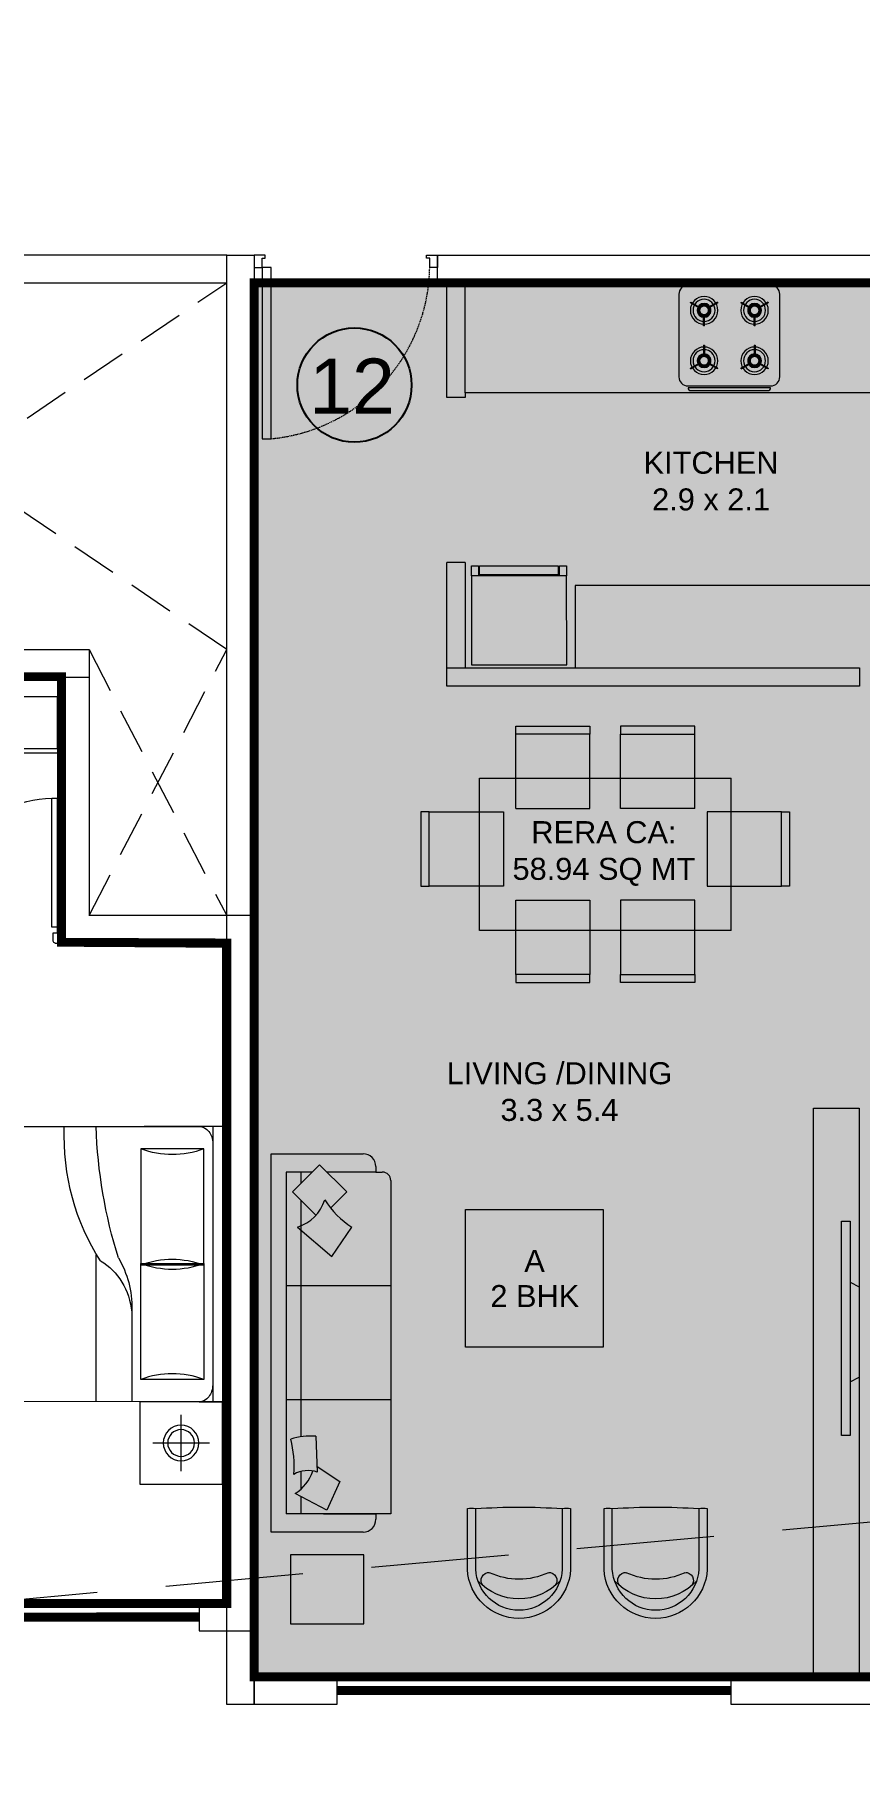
# Model space of a CAD drawing. Header units: inches. Extents: x 27644242 to 29761523, y -859349 to 216979.
# Drawn here: x 29064540 to 29069036, y -722765 to -713340 of the extents above; entities that cross this region are included whole.
import ezdxf

# ---------------------------------------------------------------- set-up
doc = ezdxf.new("R2010")
doc.units = ezdxf.units.IN
doc.header["$MEASUREMENT"] = 0
doc.set_wipeout_variables(frame=1)
for name, pattern in [('01-Xref Col Podium Lvl-1$0$HIDDEN', [0.375, 0.25, -0.125]), ('DASHED', [0.75, 0.5, -0.25]), ('DASHED2', [0.375, 0.25, -0.125]), ('HIDDEN', [0.375, 0.25, -0.125])]:
    doc.linetypes.add(name, pattern=pattern)
doc.layers.get('Defpoints').update_dxf_attribs({"color": 8})
for name, color, linetype, lineweight in [('AHC-A-DUCT', 14, 'HIDDEN', 5), ('DOOR', 4, 'Continuous', 0), ('FURN', 250, 'Continuous', 0), ('RVA Site Boundary', 17, 'Continuous', 15), ('WALL', 7, 'Continuous', 20), ('WINDOW', 162, 'Continuous', 13)]:
    doc.layers.add(name, color=color, linetype=linetype, lineweight=lineweight)
doc.layers.add('BHK HATCH', color=8, linetype='Continuous', lineweight=5, transparency=0.85)
doc.layers.add('KPA Stair Line', color=253, linetype='Continuous')
doc.layers.add('text', color=7, linetype='Continuous')
doc.styles.add('AMITS', font='arial.ttf')

# ---------------------------------------------------------------- blocks, each defined once
blk = doc.blocks.new('A$C3C731254-flat-1')
at = {"layer": 'FURN'}
for p, q in [((-77430.43748000963, -2819.970071324147), (-77430.67847345052, -2801.689654865302)), ((-77430.43748003093, -2801.689654865157), (-77317.8748892299, -2796.971816414385)), ((-77430.43748000963, -2819.970071324147), (-77317.87488921489, -2824.687909652857))]:
    blk.add_line(p, q, dxfattribs=at)
for points in [[(-77233.28092653771, -3060.590108068543), (-77647.68076634045, -3060.590108293196), (-77647.6807665959, -2547.467935639521), (-77233.28092680452, -2547.467935414868)], [(-77262.74279708727, -2843.048399874649), (-77262.74279714511, -2778.289552053029), (-77317.87488925141, -2778.289552060189), (-77317.87488920493, -2843.04839988178)], [(-77274.95999168088, -2830.831205317023), (-77274.95999170274, -2790.506746669416), (-77305.65769463503, -2790.506746663305), (-77305.65769462456, -2830.831205310911)], [(-77287.17718628586, -2818.614010713907), (-77287.17718628311, -2802.723941240285), (-77293.44050005279, -2802.723941243661), (-77293.44050003283, -2818.614010717312)]]:
    blk.add_lwpolyline(points, close=True, dxfattribs=at)
blk.add_lwpolyline([(-77338.50133330109, -2823.82339306979), (-77338.50133318597, -3036.155718951602), (-77623.24637716833, -3036.155719105969), (-77623.24637740865, -2571.902324800263), (-77338.50133343766, -2571.902324645896), (-77338.50133330381, -2797.836333065352)], dxfattribs=at)
blk = doc.blocks.new('A$C700F438C')
at = {"layer": 'FURN', "color": 8, "extrusion": (-6.65398739e-08, 5.27913299e-08, 0.9999999999999966)}
for p, q in [((0.0734448978928413, 1.500018697595919, 3.56294328903e-05), (1.830344896276073, 1.500093958229854, 3.57463328235e-05)), ((1.97999489614267, 1.500100368813264, 3.57562901776e-05), (1.529994896554853, 1.500081092084201, 3.57263482513e-05)), ((1.97999489614267, 1.500100368813264, 3.57562901776e-05), (1.529994896554853, 1.500081092084201, 3.57263482513e-05)), ((1.979988255154239, 1.500090496948359, 3.57562902558e-05), (1.530026043945326, 1.500090964999344, 3.57263498039e-05)), ((1.903794896210456, 1.500097104620408, 3.57512200111e-05), (1.903859151974756, 9.71059967014e-05, 3.58304112815e-05)), ((5.52370602236e-05, 0.0914469115035672, 3.56989099295e-05), (-1.1843185348e-06, 1.408559410292582, 3.56293740573e-05)), ((1.85480011810614, 1.378195005708903, 3.57543952774e-05), (1.512075118414941, 1.378180324337904, 3.57315911756e-05)), ((1.512075118414941, 1.378180324337904, 3.57315911756e-05), (1.512102174376195, 0.7465803249344845, 3.57649359799e-05)), ((1.85483967406617, 0.7465950068410621, 3.5787740913e-05), (1.85480011810614, 1.378195005708903, 3.57543952774e-05)), ((1.267274926716709, 0.7990448372490846, 3.57458755325e-05), (1.267309152548477, 6.98379925552e-05, 3.57880567634e-05)), ((1.512101874515792, 0.7535803248973707, 3.57645664195e-05), (1.854839374205766, 0.7535950068038347, 3.57873713561e-05)), ((1.512128930475228, 0.1219803254939507, 3.57979112238e-05), (1.512101874515792, 0.7535803248973707, 3.57645664195e-05)), ((1.512102174376195, 0.7465803249344845, 3.57649359799e-05), (1.85483967406617, 0.7465950068410621, 3.5787740913e-05)), ((1.854839374205766, 0.7535950068038347, 3.57873713561e-05), (1.854853930166427, 0.1219950068650633, 3.58207153255e-05)), ((1.463150107949331, 0.5030157277345779, 3.5774536812e-05), (1.463171652372693, 7.82281888405e-05, 3.58010889876e-05)), ((1.854853930166427, 0.1219950068650633, 3.58207153255e-05), (1.512128930475228, 0.1219803254939507, 3.57979112238e-05)), ((1.830409152040374, 9.39596061471e-05, 3.5825524094e-05), (0.0735091536553227, 1.86989722124e-05, 3.57086241607e-05)), ((1.903859151974756, 9.71059967014e-05, 3.58304112815e-05), (1.980059151905152, 0.000100370189557, 3.5835481448e-05))]:
    blk.add_line(p, q, dxfattribs=at)
at = {"layer": 'FURN', "linetype": 'Continuous', "lineweight": 0, "extrusion": (-6.65398739e-08, 5.27913299e-08, 0.9999999999999966)}
blk.add_line((1.830411343788, 9.59323838288e-05, 3.58255241331e-05), (1.917418467628522, 9.76868394673e-05, 3.58313134861e-05), dxfattribs=at)
at = {"layer": 'FURN', "color": 8, "extrusion": (6.65398739000137e-08, -5.279133024001068e-08, -0.9999999999999967)}
blk.add_ellipse((0.0734539332624991, 1.40857777869769, 3.56342607795e-05), major_axis=(3.917071146600001e-06, -0.09144091911745802, 4.827548400000001e-09), ratio=0.8032073384844304, start_param=1.570796326798626, end_param=3.141592653595563, dxfattribs=at)
at = {"layer": 'FURN', "color": 8, "extrusion": (6.653987390000091e-08, -5.279132991157698e-08, -0.9999999999999962)}
blk.add_ellipse((1.9588795760028, 1.454399361333457, 3.5757297784e-05), major_axis=(4.614118608890013e-05, -1.077129556435492, 5.686617200000081e-08), ratio=0.8032073384863767, start_param=0.8805869663578222, end_param=1.613255630245892, dxfattribs=at)
at = {"layer": 'FURN', "color": 8, "extrusion": (6.653987389999814e-08, -5.279132986689414e-08, -0.9999999999999967)}
blk.add_ellipse((3.066950111988262, 1.602541370870198, 3.58232080444e-05), major_axis=(9.60825641048e-05, -2.242971343530324, 1.184158334e-07), ratio=0.8032073384830688, start_param=1.197174663451374, end_param=1.525138319639651, dxfattribs=at)
at = {"layer": 'FURN', "color": 8, "extrusion": (6.653987390001414e-08, -5.279133024045852e-08, -0.9999999999999966)}
blk.add_ellipse((1.830351004307885, 1.408673395888399, 3.57511594409e-05), major_axis=(3.917070531000001e-06, -0.0914409191174582, 4.8275484e-09), ratio=0.8032073384844299, start_param=3.141592653587181, end_param=4.712388980382991, dxfattribs=at)
at = {"layer": 'FURN', "color": 8, "extrusion": (6.65398738999977e-08, -5.279132984662301e-08, -0.9999999999999961)}
blk.add_ellipse((1.683422688125574, 2.109731956150653, 3.57043730368e-05), major_axis=(3.26422560197e-05, -0.7620076593121435, 4.022956970000001e-08), ratio=0.803207338485015, start_param=-0.2837941239958099, end_param=0.2837941239958015, dxfattribs=at)
at = {"layer": 'FURN', "color": 8, "extrusion": (6.653987395153829e-08, -5.279132985506829e-08, -0.9999999999999966)}
blk.add_ellipse((0.6693184917839972, 0.0845358356673387, 3.57438074694e-05), major_axis=(-0.7051042924152645, -0.6147182222742352, -1.44657583e-08), ratio=0.6046171697044727, start_param=2.952061422325571, end_param=3.536755933202645, dxfattribs=at)
at = {"layer": 'FURN', "color": 8, "extrusion": (6.653987392887314e-08, -5.279132989028567e-08, -0.9999999999999969)}
blk.add_ellipse((-0.0315052721907705, 0.1902796698749398, 3.56915923838e-05), major_axis=(-1.466956369304711, -0.4935622255935573, -7.155528560000007e-08), ratio=0.5810071678568102, start_param=3.019706066902618, end_param=3.343380915826029, dxfattribs=at)
at = {"layer": 'FURN', "color": 8, "extrusion": (6.653987389999818e-08, -5.27913298467047e-08, -0.9999999999999962)}
blk.add_ellipse((1.683518668307442, 0.0150517847331457, 3.5814960377e-05), major_axis=(3.264225508040042e-05, -0.7620076593121599, 4.022956970000062e-08), ratio=0.8032073384865159, start_param=2.857798529592992, end_param=3.425386777583513, dxfattribs=at)
at = {"layer": 'FURN', "color": 8, "extrusion": (-6.65398738999986e-08, 5.279132984662252e-08, 0.9999999999999961)}
blk.add_ellipse((1.683455694585063, 1.485123548410683, 3.57373491404e-05), major_axis=(3.26422560253e-05, -0.7620076593121435, 4.022956970000001e-08), ratio=0.8032073384850026, start_param=-0.2837941239958166, end_param=0.2837941239958039, dxfattribs=at)
at = {"layer": 'FURN', "color": 8, "extrusion": (-6.653987390000046e-08, 5.279132984662319e-08, 0.9999999999999963)}
blk.add_ellipse((1.683539174768156, -0.6095566235422895, 3.58479356493e-05), major_axis=(3.26422560175e-05, -0.7620076593121435, 4.02295697e-08), ratio=0.8032073384850155, start_param=2.857798529593992, end_param=3.425386777585604, dxfattribs=at)
at = {"layer": 'FURN', "color": 8, "extrusion": (6.653987390001373e-08, -5.279133024062744e-08, -0.9999999999999969)}
blk.add_ellipse((0.0735103556726244, 0.0914412343101958, 3.57037979235e-05), major_axis=(3.917070298899999e-06, -0.09144091911745819, 4.827548399999999e-09), ratio=0.8032073384844313, start_param=-5.7712e-12, end_param=1.57079632679118, dxfattribs=at)
at = {"layer": 'FURN', "color": 8, "extrusion": (6.65398739000147e-08, -5.279133024001162e-08, -0.9999999999999967)}
blk.add_ellipse((1.830407426718011, 0.091536851501246, 3.58206965849e-05), major_axis=(3.917071145300001e-06, -0.09144091911745802, 4.827548400000001e-09), ratio=0.803207338484428, start_param=-1.570796326791178, end_param=5.7536e-12, dxfattribs=at)
blk = doc.blocks.new('BEDROOM')
at = {"layer": 'FURN', "linetype": 'Continuous', "extrusion": (-5.003048166632985e-08, -8.665531942546749e-08, 0.999999999999995)}
for p, q in [((1066.070232762847, 501.3380505466466, -0.000171289452720232), (1066.070206909333, 192.6055803620838, -0.0001980427648345707)), ((911.7039847438076, 346.9718283813472, -0.0001923891247518951), (1220.436454928372, 346.9718025273832, -0.0001769430928029077))]:
    blk.add_line(p, q, dxfattribs=at)
at = {"layer": 'FURN', "ltscale": 500}
blk.add_line((1314.578011713922, 122.087698510134, -9.216121090080294e-05), (1315.198130793869, -1377.902299990721, 2.48985650263001e-05), dxfattribs=at)
at = {"layer": 'FURN', "ltscale": 0.05, "extrusion": (-5.003048166632985e-08, -8.665531942546749e-08, 0.999999999999995), "elevation": -0.0002680690688657816}
blk.add_lwpolyline([(1291.070200993554, 121.9717966123281), (841.0702009935537, 121.9718342963589), (841.0702386748651, 571.971834296358), (1291.070238674865, 571.9717966123263)], close=True, dxfattribs=at)
at = {"layer": 'FURN', "linetype": 'Continuous', "extrusion": (-5.003048166632985e-08, -8.665531942546749e-08, 0.999999999999995)}
for radius in [96.95097812864591, 72.76423796726482]:
    blk.add_circle((1066.070219836068, 346.9718154543436, -0.0002680690688657944), radius, dxfattribs=at)
at = {"layer": 'FURN', "extrusion": (-3.01071703099981e-07, 1.307071692000439e-07, 0.9999999999999463), "xscale": -1000.000000000015, "yscale": 1000.000000000015, "zscale": 1000.000000000007, "rotation": 180.0236273616612}
blk.add_blockref('A$C700F438C', (-665.4810132270508, 121.3715413175769, -0.03630746716227812), dxfattribs=at)
blk = doc.blocks.new('A$C65A37FE3-flat-1-flatten-1')
at = {"layer": 'DOOR', "color": 252, "true_color": 0x939598}
for p, q in [((33.76019572466612, -1.72841246239841e-05), (6.769970059394836e-05, -1.730886287987232e-05)), ((6.769970059394836e-05, -1.730886287987232e-05), (6.776303052902222e-05, -86.2759000666847)), ((22.50681976601481, -86.27590005021193), (6.776303052902222e-05, -86.2759000666847)), ((45.01357179135084, -56.2668973049731), (22.50681974366307, -56.26689732144587)), ((22.50681974366307, -56.26689732144587), (22.50681976601481, -86.27590005021193)), ((22.50681976601481, -86.27590005021193), (52.51582249626517, -86.27590002820943)), ((22.50681976601481, -86.27590005021193), (22.50682028383017, -790.9977884148248)), ((45.01357175782323, -11.2533932554943), (45.01357179135084, -56.2668973049731)), ((52.51582249626517, -86.27590002820943), (52.51582301035523, -790.9977883928514)), ((705.2116311788559, -11.25339277167222), (705.2116312123835, -56.26689682112192)), ((705.2116312123835, -56.26689682112192), (727.7183832153678, -56.26689680464915)), ((716.4650071933866, -1.678380067460239e-05), (750.2251352183521, -1.675906241871417e-05)), ((727.7183832153678, -56.26689680464915), (727.7183832377195, -86.27589953341521)), ((727.7183832377195, -86.27589953341521), (750.225135281682, -86.27589951691334)), ((750.2251352183521, -1.675906241871417e-05), (750.225135281682, -86.27589951691334)), ((52.51582301035523, -790.9977883928514), (22.50682028383017, -790.9977884148248))]:
    blk.add_line(p, q, dxfattribs=at)
at = {"layer": 'DOOR', "color": 252, "extrusion": (0, 0, -1)}
for centre, major_axis, ratio, start_param, end_param in [((33.76019573584199, -11.25339326375979), (-9.714987127040253, -5.679568364481153), 0.9999999999999948, 2.099829668533338, 3.670625995232548), ((22.50681976601481, -86.27590005021193), (-610.7311296354089, -352.6057806436443), 0.999999999999995, 3.665191426675138, 5.193421709123065), ((716.4650072008371, -11.25339276343584), (-9.714987127040253, -5.679568364481153), 0.9999999999999948, 0.5290333416737905, 2.099829668533338)]:
    blk.add_ellipse(centre, major_axis=major_axis, ratio=ratio, start_param=start_param, end_param=end_param, dxfattribs=at)
blk = doc.blocks.new('ddd')
at = {"layer": 'Defpoints', "ltscale": 500, "elevation": 0.0006991566630793408}
blk.add_lwpolyline([(1119.906525909901, 6399.618067379168, 50, 50, 0), (1119.901143562049, 4149.618394993071, 50, 50, 0), (969.8975387252867, 4149.618394993071, 50, 50, 0), (969.8977612629533, 4249.618070597993, 50, 50, 0), (-678.5615721568465, 4249.619530847645, 50, 50, 0), (-678.5671979337931, 2799.609406966541, 50, 50, 0), (-2578.389293298125, 2799.63791013282, 50, 50, 0), (-2578.395494032651, 4249.641108135169, 50, 50, 0), (-4978.763604305685, 4249.619265362388, 50, 50, 0), (-4978.365493584424, -800.2486649193452, 50, 50, 0), (-1578.564427301288, -800.2486964395503, 50, 50, 0), (-1578.564427938312, -1500.539022969955, 50, 50, 0), (1070.118872765452, -1500.224830258405, 50, 50, 0), (1070.11887344718, -1500.297566715279, 50, 50, 0), (5120.260615892708, -1500.466286069015, 50, 50, 0), (5120.260615892708, -800.3027885715128, 50, 50, 0), (8220.348235726357, -800.4141370768775, 50, 50, 0), (8220.30814594403, 2799.452142601658, 50, 50, 0), (7319.787219516933, 2799.617587444431, 50, 50, 0), (7319.787218764424, 4249.618154914875, 50, 50, 0), (5120.118870176375, 4249.617587041692, 50, 50, 0), (5120.118870176375, 6399.618067379284, 50, 50, 0), (1119.906525909901, 6399.618067379168, 50, 50, 0)], format="xyseb", dxfattribs=at)
at = {"layer": 'WALL', "ltscale": 500}
for p, q in [((6779.670224443078, 4399.617587041692, 0.0006991566630793408), (7469.787218607962, 4399.617587041692, 0.0006991566630793408)), ((7469.787218607962, 4399.617587041692, 0.0006991566630793408), (7469.787218607962, 2949.369446396537, 0.0006991566630793408)), ((6779.670224443078, 4249.617587041692, 0.0006991566630793408), (7469.787218607962, 4249.617587041692, 0.0006991566630793408)), ((7319.787218645215, 4249.617586885986, 0.0006991566630793408), (7319.787219706923, 2799.617586885986, 0.0006991566630793408)), ((8370.118870414793, 2949.369446552242, 0.0006991566630793408), (7469.787218607962, 2949.369446552242, 0.0006991566630793408)), ((8370.118654500693, -950.3633178477176, 0.0006991566630793408), (8370.118870414793, 2949.369446552242, 0.0006991566630793408)), ((8220.118870414793, 2799.617587041692, 0.0006991566630793408), (7319.789776593447, 2799.617587041692, 0.0006991566630793408)), ((8220.354785632342, -800.3633178477176, 0.0006987708910629142), (8220.118870414793, 2799.617587041692, 0.0006991566630793408)), ((8370.118870414793, 2799.617587041692, 0.0006991566630793408), (8370.118862122297, 2799.617587041692, 0.0006991566630793408)), ((8370.118668340147, -700.3633178477176, 0.0006987655330898219), (8370.15896019712, -700.3633178477176, 0.0006987655330898219)), ((8070.139131337404, -800.3633178477176, 0.0006987655330898219), (8220.358062248677, -800.3633178477176, 0.0006987655330898219)), ((8070.139131337404, -800.3633178477176, 0.0006987655330898219), (8070.179221216589, -950.3633178477176, 0.0006987655330898219)), ((8070.179221216589, -950.3633178477176, 0.0006987655330898219), (8370.118660036474, -950.3633178477176, 0.0006987655330898219))]:
    blk.add_line(p, q, dxfattribs=at)
at = {"layer": 'WINDOW', "ltscale": 500, "const_width": 50, "elevation": 0.0006987655330898219}
blk.add_lwpolyline([(5870.158895149827, -875.1199171327753), (8070.158954076469, -874.5319322223077)], dxfattribs=at)
at = {"rotation": 89.99999999999125}
blk.add_blockref('A$C3C731254-flat-1', (4259.197110664099, 81482.899080901, 0.0006991566630793408), dxfattribs=at)
at = {"layer": 'FURN', "ltscale": 500, "xscale": -1, "rotation": 180}
blk.add_blockref('BEDROOM', (6905.42968679592, 421.3761016921489, 0.0007703319716497988), dxfattribs=at)
at = {"layer": 'WALL', "ltscale": 500, "rotation": 180}
blk.add_blockref('A$C65A37FE3-flat-1-flatten-1', (7319.787286307663, 2799.617569577124, 0.0006991566630793408), dxfattribs=at)
blk = doc.blocks.new('TVVVV')
at = {"layer": 'FURN', "ltscale": 1000, "elevation": 0.004495833405538135}
blk.add_lwpolyline([(-129.8804096404929, 740.2733779274859), (-81.95994109939784, 740.2733779274859), (-81.95994109939784, -428.552651045844), (-129.8804096404929, -428.552651045844)], close=True, dxfattribs=at)
for points in [[(-129.8804096404929, 446.7448370812926), (-178.6603210289031, 421.9872146998532)], [(-129.8804096404929, -95.73732633609325), (-178.6603210289031, -70.97970395465381)]]:
    blk.add_lwpolyline(points, dxfattribs=at)
blk = doc.blocks.new('DOOR_750')
at = {"layer": 'DOOR'}
for points in [[(-70, 50), (-32.5, 50), (-32.5, 750), (-70, 750)], [(-750, 50), (-717.5, 50), (-717.5, 12.5), (-705, 12.5), (-705, 0), (-750, 0)], [(0, 50), (-32.5, 50), (-32.5, 12.5), (-45, 12.5), (-45, 0), (0, 0)]]:
    blk.add_lwpolyline(points, close=True, dxfattribs=at)
at = {"layer": 'DOOR', "linetype": 'DASHED', "ltscale": 10}
blk.add_arc((-2.421077079540668, 38.02074629857511), 715.1792562178572, 95.42209849767376, 179.0402507183887, dxfattribs=at)
blk = doc.blocks.new('FRDG')
at = {"layer": 'FURN', "color": 8, "lineweight": 0, "extrusion": (3.34319914e-08, -6.874311e-09, 0.9999999999999996), "elevation": 0.0002050832648149}
for points in [[(9345.997612685185, -728.4923106440953), (9346.508078055589, -728.4923104646708), (9346.508077863564, -727.9459958256563), (9345.997612493158, -727.9459960050802)], [(9346.508077863564, -727.9459958256563), (9346.565883324702, -727.9459958053379), (9346.565883338772, -727.9860241683583), (9346.508077877632, -727.9860241886763)], [(9346.513872441215, -727.9916598882814), (9346.565883340749, -727.9916598700003), (9346.565883499825, -728.4442234720767), (9346.513872600286, -728.444223490358)], [(9346.50807804152, -728.4522821016507), (9346.565883502657, -728.4522820813326), (9346.565883516723, -728.4923104443528), (9346.508078055589, -728.4923104646708)]]:
    blk.add_lwpolyline(points, close=True, dxfattribs=at)
blk = doc.blocks.new('hob')
at = {"layer": 'FURN', "extrusion": (2e-16, 7.342489320000001e-08, 0.9999999999999974)}
for p, q in [((-747640.0917034821, 890446.8354195151), (-747612.5579157397, 890399.1455002223)), ((-747635.7615764627, 890449.3354195151), (-747608.2277887221, 890401.6455002222)), ((-747280.1291814615, 890449.3354195151), (-747307.6629692019, 890401.6455002222)), ((-747275.799054442, 890446.8354195151), (-747303.3328421824, 890399.1455002223)), ((-747640.0917034821, 890302.1747929864), (-747612.5579157397, 890349.8647122794)), ((-747635.7615764627, 890299.6747929862), (-747608.2277887221, 890347.3647122792)), ((-747510.4817989618, 890377.0051062517), (-747565.5493744445, 890377.0051062517)), ((-747510.4817989618, 890372.0051062517), (-747565.5493744445, 890372.0051062517)), ((-747405.4089589603, 890377.0051062517), (-747350.3413834795, 890377.0051062517)), ((-747405.4089589603, 890372.0051062517), (-747350.3413834795, 890372.0051062517)), ((-747280.1291814615, 890299.6747929862), (-747307.6629692019, 890347.3647122792)), ((-747275.799054442, 890302.1747929864), (-747303.3328421824, 890349.8647122794)), ((-747640.0917034821, 890171.8354195151), (-747612.5579157397, 890124.1455002223)), ((-747635.7615764627, 890174.3354195151), (-747608.2277887221, 890126.6455002222)), ((-747280.1291814615, 890174.3354195151), (-747307.6629692019, 890126.6455002222)), ((-747275.799054442, 890171.8354195151), (-747303.3328421824, 890124.1455002223)), ((-747640.0917034821, 890027.1747929862), (-747612.5579157397, 890074.8647122794)), ((-747635.7615764627, 890024.6747929864), (-747608.2277887221, 890072.3647122794)), ((-747510.4817989618, 890102.0051062516), (-747565.5493744445, 890102.0051062516)), ((-747510.4817989618, 890097.0051062519), (-747565.5493744445, 890097.0051062519)), ((-747405.4089589603, 890102.0051062498), (-747350.3413834795, 890102.0051062498)), ((-747405.4089589603, 890097.0051062498), (-747350.3413834795, 890097.0051062498)), ((-747280.1291814615, 890024.6747929864), (-747307.6629692019, 890072.3647122794)), ((-747275.799054442, 890027.1747929862), (-747303.3328421824, 890074.8647122794))]:
    blk.add_line(p, q, dxfattribs=at)
at = {"layer": 'FURN', "extrusion": (2e-16, 7.342489320000001e-08, 0.9999999999999974), "elevation": 0.06695608915302599}
for points in [[(-747232.9450263028, 889962.0050052701), (-747682.9450263027, 889962.0050052701, -0.4142135623730929), (-747732.9450263027, 890012.0050052705), (-747732.9450263027, 890462.0050052705, -0.4142135623730951), (-747682.9450263007, 890512.0050052704), (-747232.9450263007, 890512.0050052704, -0.4142135623730971), (-747182.9450263027, 890462.0050052705), (-747182.9450263027, 890012.0050052705, -0.4142135623730951)], [(-747172.9450263007, 890462.0050052705, -0.4142135623730951), (-747157.945026301, 890447.0050052704), (-747157.9450263027, 890027.0050052701, -0.4142135623730951), (-747172.9450263028, 890012.0050052705), (-747172.9450263028, 890027.0050052701)]]:
    blk.add_lwpolyline(points, format="xyb", close=True, dxfattribs=at)
at = {"layer": 'FURN', "extrusion": (2e-16, 7.342489320000001e-08, 0.9999999999999974), "const_width": 20, "elevation": 0.06695608915302599}
for points in [[(-747625.4450263027, 890374.5050052705, 1), (-747565.445026301, 890374.5050052705, 1)], [(-747290.4457316212, 890374.5050052705, 1), (-747350.4457316212, 890374.505005272, 1)], [(-747625.4450263027, 890099.5050052704, -1), (-747565.4450263028, 890099.5050052704, -1)], [(-747290.4457316212, 890099.5050052704, 1), (-747350.4457316212, 890099.5050052704, 1)]]:
    blk.add_lwpolyline(points, format="xyb", close=True, dxfattribs=at)
at = {"layer": 'FURN', "extrusion": (2e-16, 7.342489320000001e-08, 0.9999999999999974)}
for centre, radius in [((-747595.445026301, 890374.5051062476, 0.0653756527670075), 75), ((-747595.445026301, 890374.5051062476, 0.0653756527670075), 60.00000000000001), ((-747595.445026301, 890374.5051062476, 0.0653756527670075), 37.50000000000001), ((-747320.4457316212, 890374.5051062497, 0.06537565276706463), 75), ((-747320.4457316212, 890374.5051062497, 0.06537565276706463), 60.00000000000001), ((-747320.4457316212, 890374.5051062497, 0.06537565276706463), 37.50000000000001), ((-747595.4450263028, 890099.5051062478, 0.0653554609213856), 75), ((-747595.4450263028, 890099.5051062478, 0.0653554609213856), 60.00000000000001), ((-747595.4450263028, 890099.5051062478, 0.0653554609213856), 37.50000000000001), ((-747320.4457316212, 890099.5051062478, 0.0653554609214416), 75), ((-747320.4457316212, 890099.5051062478, 0.0653554609214416), 60.00000000000001), ((-747320.4457316212, 890099.5051062478, 0.0653554609214416), 37.50000000000001)]:
    blk.add_circle(centre, radius, dxfattribs=at)
for centre, start, end in [((-747595.445026301, 890374.5051062476, 0.0653756527670075), 118.3145869005222, 121.6854130804511), ((-747320.4457316212, 890374.5051062497, 0.06537565276706463), 58.3145869195489, 61.68541298337863), ((-747320.445026301, 890374.5051062476, 0.0653756527670636), 58.3145869195489, 61.68541298337863), ((-747595.445026301, 890374.5051062476, 0.0653756527670075), 358.3145869530076, 1.685412940316937), ((-747320.4457316212, 890374.5051062497, 0.06537565276706463), 178.3145869530075, 181.6854129403169), ((-747595.445026301, 890374.5051062476, 0.0653756527670075), 238.3145869195489, 241.6854129833786), ((-747320.4457316212, 890374.5051062497, 0.06537565276706463), 298.3145869005222, 301.6854130804511), ((-747595.4450263028, 890099.5051062478, 0.0653554609213856), 118.3145869005222, 121.6854130804511), ((-747320.4457316212, 890099.5051062478, 0.0653554609214416), 58.3145869195489, 61.68541298337863), ((-747320.445026301, 890099.5051062478, 0.0653554609214416), 58.3145869195489, 61.68541298337863), ((-747595.4450263028, 890099.5051062478, 0.0653554609213856), 358.3145869530076, 1.685412940316937), ((-747320.4457316212, 890099.5051062478, 0.0653554609214416), 178.3145869530075, 181.6854129403169), ((-747595.4450263028, 890099.5051062478, 0.0653554609213856), 238.3145869195489, 241.6854129833786), ((-747320.4457316212, 890099.5051062478, 0.0653554609214416), 298.3145869005222, 301.6854130804511)]:
    blk.add_arc(centre, 85, start, end, dxfattribs=at)
blk = doc.blocks.new('DINING TBALE')
at = {"layer": 'FURN'}
for p, q in [((551.6394374225056, 1664.61049376172, 0.3026115498129918), (551.6394411908695, 1709.61049376172, 0.3026115498129918)), ((551.6394411908695, 1709.61049376172, 0.3026115498129918), (956.6394411908695, 1709.610459846212, 0.3026115498129918)), ((551.6394374225056, 1664.61049376172, 0.3026115498129918), (551.6394411908695, 1709.61049376172, 0.3026115498129918)), ((956.6394411908695, 1709.610459846212, 0.3026115498129918), (956.6394374225056, 1664.610459846212, 0.3026115498129918)), ((1528.277242697193, 1709.61049376172, 0.3026115498129918), (1123.277242697193, 1709.610459846212, 0.3026115498129918)), ((1123.277242697193, 1709.610459846212, 0.3026115498129918), (1123.277246465557, 1664.610459846212, 0.3026115498129918)), ((1528.277246465557, 1664.61049376172, 0.3026115498129918), (1528.277242697193, 1709.61049376172, 0.3026115498129918)), ((1528.277246465557, 1664.61049376172, 0.3026115498129918), (1528.277242697193, 1709.61049376172, 0.3026115498129918)), ((551.6394374225056, 1664.61049376172, 0.3026115498129918), (551.639403506997, 1259.61049376172, 0.3026115498129918)), ((956.6394374225056, 1664.610459846212, 0.3026115498129918), (551.6394374225056, 1664.61049376172, 0.3026115498129918)), ((956.6394374225056, 1664.610459846212, 0.3026115498129918), (551.6394374225056, 1664.61049376172, 0.3026115498129918)), ((956.639403506997, 1259.610459846212, 0.3026115498129918), (956.6394374225056, 1664.610459846212, 0.3026115498129918)), ((1123.277246465557, 1664.610459846212, 0.3026115498129918), (1528.277246465557, 1664.61049376172, 0.3026115498129918)), ((1123.277246465557, 1664.610459846212, 0.3026115498129918), (1528.277246465557, 1664.61049376172, 0.3026115498129918)), ((1123.277280381299, 1259.610459846212, 0.3026115498129918), (1123.277246465557, 1664.610459846212, 0.3026115498129918)), ((1528.277246465557, 1664.61049376172, 0.3026115498129918), (1528.277280381299, 1259.61049376172, 0.3026115498129918)), ((1726.246325909975, 1426.237583625829, 0.3026115498129918), (353.6703579780878, 1426.237698568497, 0.3026115498129918)), ((353.6703579783207, 1426.237583625829, 0.3026115498129918), (353.6704276530072, 594.220360763371, 0.3026115498129918)), ((1726.246325909975, 1426.237583625829, 0.3026115498129918), (1726.246256234939, 594.220245820703, 0.3026115498129918)), ((551.639403506997, 1259.61049376172, 0.3026115498129918), (956.639403506997, 1259.610459846212, 0.3026115498129918)), ((1528.277280381299, 1259.61049376172, 0.3026115498129918), (1123.277280381299, 1259.610459846212, 0.3026115498129918)), ((35.04572732385714, 779.3267953547183, 0.3026115498129918), (35.04576123959851, 1184.326795354718, 0.3026115498129918)), ((35.04576123959851, 1184.326795354718, 0.3026115498129918), (80.0457612395985, 1184.326791586354, 0.3026115498129918)), ((80.0457612395985, 1184.326791586354, 0.3026115498129918), (80.04572732385714, 779.3267915863544, 0.3026115498129918)), ((80.0457612395985, 1184.326791586354, 0.3026115498129918), (80.04572732385714, 779.3267915863544, 0.3026115498129918)), ((485.0457612395985, 1184.326757670846, 0.3026115498129918), (80.0457612395985, 1184.326791586354, 0.3026115498129918)), ((485.0457273238571, 779.3267576708458, 0.3026115498129918), (485.0457612395985, 1184.326757670846, 0.3026115498129918)), ((1594.870922648231, 1184.326757670846, 0.3026115498129918), (1999.870922648231, 1184.326791586354, 0.3026115498129918)), ((1594.870956563973, 779.3267576708458, 0.3026115498129918), (1594.870922648231, 1184.326757670846, 0.3026115498129918)), ((2044.870922648231, 1184.326795354718, 0.3026115498129918), (1999.870922648231, 1184.326791586354, 0.3026115498129918)), ((1999.870922648231, 1184.326791586354, 0.3026115498129918), (1999.870956563973, 779.3267915863544, 0.3026115498129918)), ((1999.870922648231, 1184.326791586354, 0.3026115498129918), (1999.870956563973, 779.3267915863544, 0.3026115498129918)), ((2044.870956563973, 779.3267953547183, 0.3026115498129918), (2044.870922648231, 1184.326795354718, 0.3026115498129918)), ((80.04572732385714, 779.3267915863544, 0.3026115498129918), (35.04572732385714, 779.3267953547183, 0.3026115498129918)), ((80.04572732385714, 779.3267915863544, 0.3026115498129918), (35.04572732385714, 779.3267953547183, 0.3026115498129918)), ((80.04572732385714, 779.3267915863544, 0.3026115498129918), (485.0457273238571, 779.3267576708458, 0.3026115498129918)), ((551.639403506997, 760.8472781460732, 0.3026115498129918), (551.6393695912557, 355.8472781460732, 0.3026115498129918)), ((551.639403506997, 760.8472442303319, 0.3026115498129918), (956.639403506997, 760.8472781460732, 0.3026115498129918)), ((956.639403506997, 760.8472781460732, 0.3026115498129918), (956.6394374225056, 355.8472781460732, 0.3026115498129918)), ((1123.277280381299, 760.8472781460732, 0.3026115498129918), (1123.277246465557, 355.8472781460732, 0.3026115498129918)), ((1528.277280381299, 760.8472442303319, 0.3026115498129918), (1123.277280381299, 760.8472781460732, 0.3026115498129918)), ((1528.277280381299, 760.8472781460732, 0.3026115498129918), (1528.277314296807, 355.8472781460732, 0.3026115498129918)), ((1999.870956563973, 779.3267915863544, 0.3026115498129918), (1594.870956563973, 779.3267576708458, 0.3026115498129918)), ((1999.870956563973, 779.3267915863544, 0.3026115498129918), (2044.870956563973, 779.3267953547183, 0.3026115498129918)), ((1999.870956563973, 779.3267915863544, 0.3026115498129918), (2044.870956563973, 779.3267953547183, 0.3026115498129918)), ((353.6704276530072, 594.220360763371, 0.3026115498129918), (1726.246256234939, 594.220245820703, 0.3026115498129918)), ((956.6393695912557, 355.8472888551187, 0.3026115498129918), (551.6393695912557, 355.8472549393773, 0.3026115498129918)), ((956.6393695912557, 355.8472888551187, 0.3026115498129918), (551.6393695912557, 355.8472549393773, 0.3026115498129918)), ((551.6393695912557, 355.8472549393773, 0.3026115498129918), (551.6393733596196, 310.8472549393773, 0.3026115498129918)), ((551.6393695912557, 355.8472549393773, 0.3026115498129918), (551.6393733596196, 310.8472549393773, 0.3026115498129918)), ((551.6393733596196, 310.8472549393773, 0.3026115498129918), (956.6393733596196, 310.8472888551187, 0.3026115498129918)), ((956.6393733596196, 310.8472888551187, 0.3026115498129918), (956.6393695912557, 355.8472888551187, 0.3026115498129918)), ((1123.277174865943, 310.8472888551187, 0.3026115498129918), (1123.277178634307, 355.8472888551187, 0.3026115498129918)), ((1528.277174865943, 310.8472549393773, 0.3026115498129918), (1123.277174865943, 310.8472888551187, 0.3026115498129918)), ((1123.277178634307, 355.8472888551187, 0.3026115498129918), (1528.277178634307, 355.8472549393773, 0.3026115498129918)), ((1123.277178634307, 355.8472888551187, 0.3026115498129918), (1528.277178634307, 355.8472549393773, 0.3026115498129918)), ((1528.277178634307, 355.8472549393773, 0.3026115498129918), (1528.277174865943, 310.8472549393773, 0.3026115498129918)), ((1528.277178634307, 355.8472549393773, 0.3026115498129918), (1528.277174865943, 310.8472549393773, 0.3026115498129918))]:
    blk.add_line(p, q, dxfattribs=at)
blk = doc.blocks.new('sofasaaaaaaaaaaa')
at = {"color": 0, "linetype": 'ByBlock'}
for p, q in [((-275.3917356804013, 791.2210262845001), (1540.592771608382, 791.2210262845001)), ((298.8937613889575, 791.2210262845001), (298.8937613889575, 220.815540595082)), ((919.7432634159923, 791.2210262845001), (919.7432634159923, 220.815540595082)), ((1540.592771608382, 791.2210262845001), (1540.592771608382, 220.815540595082)), ((-352.1098791211843, 709.734528328865), (-321.9554487988353, 709.7345283288827)), ((-321.9554487988353, 709.7345283288923), (-321.9554487988353, 744.6573131669875)), ((-321.9554487988353, 709.7345283288923), (-321.9554487988353, 443.6810188067457)), ((1540.592771608382, 709.734528328876), (1570.747201934457, 709.734528328876)), ((1540.592771608382, 424.4569274769865), (1540.592771608382, 709.7345283288923)), ((-421.9554487988353, 139.3290426394742), (-421.9554487988353, 639.8889586525956)), ((137.2777718193829, 470.5271256867554), (-22.2311651520431, 579.5098788459263)), ((1640.592771608382, 639.888958652622), (1640.592771608382, 139.3290426394742)), ((-214.3742380328476, 551.2622295704832), (-362.5390658937395, 403.0974017087301)), ((-125.9366890639067, 462.8246806018697), (-214.3742380328476, 551.2622295704832)), ((1283.284634619951, 389.0566204553288), (1365.528510704637, 514.1448194208906)), ((1365.528510704637, 514.1448194208906), (1521.537214651704, 442.2794764113123)), ((-362.5390658937395, 403.0974017087301), (-214.3742380328476, 254.9325738469761)), ((-214.3742380328476, 254.9325738469761), (-86.6360858604312, 382.6707260220119)), ((-22.2311651520431, 283.1802231224447), (137.2777718193829, 470.5271256867554)), ((1117.749980900437, 382.0455183974873), (1313.907983660698, 390.3536505373195)), ((1521.537214651704, 442.2794764113123), (1429.767388798296, 270.3011411166608)), ((-321.9554487988353, 362.51378461074), (-321.9554487988353, 220.815540595082)), ((-261.7437027357519, 302.3020385507443), (-321.9554487988353, 302.3020385507443)), ((1120.527105182409, 302.3020385507443), (-167.0047733299434, 302.3020385507443)), ((1405.374500907958, 302.3020385507443), (1309.889431521297, 302.3020385507443)), ((1540.592771608382, 302.3020385507443), (1446.843474458903, 302.3020385507443)), ((-321.9554487988353, 220.815540595082), (1540.592771608382, 220.815540595082)), ((1640.592771608382, 139.3290426394742), (-421.9554487988353, 139.3290426394742))]:
    blk.add_line(p, q, dxfattribs=at)
for centre, radius, start, end in [((-275.3917356804013, 744.6573131669875), 46.56371311749998, 90, 180), ((-352.1098791211843, 639.8889586525956), 69.84556967625394, 90, 180), ((1570.747201934457, 639.888958652622), 69.84556967625394, 0, 90), ((-415.4233663976192, 824.5372522280895), 463.2909677789618, 301.9301103235337, 328.0698896764967), ((-242.2023260742426, 211.3738900653625), 231.3946004190347, 18.07850598025853, 71.92149401940894), ((1464.845580041409, 354.2132757290346), 348.2096906668939, 175.4154839196158, 198.0697385219989), ((1460.010690629482, 339.5682212631773), 154.6776028064246, 160.83250365948, 209.9234685522842), ((1234.191754773259, 146.5196341904211), 231.4555898712559, 32.33007279823297, 71.50567280461911), ((1279.781079672277, -337.5069237335356), 601.6894877269607, 85.59898181626238, 104.040193599912)]:
    blk.add_arc(centre, radius, start, end, dxfattribs=at)
blk = doc.blocks.new('cha-1')
at = {"color": 0, "linetype": 'ByBlock'}
for points in [[(375.000000000001, 10.08829778822792), (375.0000000000019, 453.4284097437871, 0.950857574016556), (-374.9999999999981, 453.4284097437962), (-374.9999999999992, 10.08829778822701)], [(315.0000000000015, 11.12363925101272), (315.0000000000017, 451.8512071980936, 0.9465041041330289), (-314.9999999999983, 451.8512071980963), (-314.999999999999, 11.12363925101226)]]:
    blk.add_lwpolyline(points, format="xyb", dxfattribs=at)
for centre, radius, start, end in [((1.70530256582424e-12, 263.1091846612949), 404.7300472056535, 42.45732526136032, 137.5426747386397), ((-217.1740958400895, 533.1712590142602), 58.22964317194941, 126.2045344340274, 258.1486303766141), ((2.614797267597169e-12, 16.96310409374883), 508.0368959062505, 65.15083249031288, 114.8491675096871), ((217.1740958401004, 533.1712590142602), 58.22964317194941, 281.851369623386, 53.79546556597262), ((-223.9985870109443, 500.6499505289908), 25, 258.1486303766141, 294.8491675096871), ((223.9985870109559, 500.6499505289908), 25, 245.1508324903129, 281.851369623386), ((-346.9729847609161, 124.9441747154692), 118.2259956521311, 256.2867361638205, 285.6904241518339), ((1.932676241267473e-12, 4465.657915916636), 4465.657915916638, 265.9550929767302, 274.0449070232698), ((346.9729847609184, 124.9441747154715), 118.2259956521311, 254.3095758481661, 283.7132638361794)]:
    blk.add_arc(centre, radius, start, end, dxfattribs=at)

msp = doc.modelspace()

# ---------------------------------------------------------------- linework, layer by layer
at = {"layer": 'AHC-A-DUCT', "linetype": 'DASHED2', "ltscale": 1000}
for p, q in [((29062637.25730266, -716692.747065702), (29065587.45309199, -714692.686109578)), ((29065587.25727441, -716692.747065702), (29062637.25730266, -714692.686109578)), ((29064836.92565085, -718142.9952063472), (29065587.25727441, -716692.747065702)), ((29064836.92565085, -716692.747065702), (29065587.25727441, -718142.9952061914))]:
    msp.add_line(p, q, dxfattribs=at)
at = {"layer": 'FURN', "ltscale": 500}
for p, q in [((29069787.25775818, -715292.7233264047), (29066887.25775818, -715292.7233264046)), ((29069787.25775818, -716342.7233264045), (29067487.25775818, -716342.7233264045)), ((29067487.25775818, -716342.7233264045), (29067487.25775818, -716792.7233264045))]:
    msp.add_line(p, q, dxfattribs=at)
msp.add_lwpolyline([(29069035.56556651, -722292.7233199094), (29068785.56556651, -722292.7233199094), (29068785.5655655, -719192.7233200065), (29069035.5655655, -719192.7233200065)], close=True, dxfattribs=at)
at = {"layer": 'FURN', "ltscale": 1000}
msp.add_lwpolyline([(29067638.67586619, -720495.4057355927), (29066888.67586619, -720495.4057355927), (29066888.67586619, -719745.4057355927), (29067638.67586619, -719745.4057355927)], close=True, dxfattribs=at)
at = {"layer": 'FURN', "ltscale": 500, "elevation": 0.0004812339148220955}
msp.add_lwpolyline([(29065935.53878796, -722003.0256239811), (29066335.53875028, -722003.0256239811), (29066335.53875028, -721628.0255862972), (29065935.53878796, -721628.0255862972)], close=True, dxfattribs=at)
at = {"layer": 'RVA Site Boundary', "color": 252, "linetype": '01-Xref Col Podium Lvl-1$0$HIDDEN', "ltscale": 3000}
msp.add_lwpolyline([(29116271.7244003, -707918.654024084), (29117553.21594458, -712703.5657084675), (29117609.77148902, -712908.9988174917), (29115217.30677606, -717320.1883934845), (29118649.85809486, -720547.7773966911), (29118753.72007284, -723777.4807355284), (29118699.96472491, -723890.8254144684), (29112487.06063146, -723351.2203952731), (29111602.48674248, -723238.1586183993), (29111305.25254617, -721691.723592839), (29107139.38703066, -720921.9286297568), (29106943.45968154, -720885.7239335652), (29097446.59413314, -718580.3614034513), (29091382.68638889, -720525.0572681789), (29090315.2033286, -720803.8365922489), (29084524.83670934, -720641.8953600891), (29078521.36604213, -720839.6388745287), (29077785.15115608, -720906.7238853293), (29070483.79606645, -721323.6059425818), (29062056.99436877, -722090.6635338077)], dxfattribs=at)
at = {"layer": 'text', "color": 1, "ltscale": 500}
msp.add_circle((29066283.82246083, -715250.3086690723), 311.4190134853125, dxfattribs=at)
at = {"layer": 'WALL', "ltscale": 500}
for p, q in [((29066787.2577614, -714692.7233264046), (29066887.25775818, -714692.7233264046)), ((29066787.2577614, -715317.7233264046), (29066787.2577614, -714692.7233264046)), ((29066887.25775818, -715292.7233264046), (29066887.25775818, -714692.7233264046)), ((29066887.25775818, -715317.7233264046), (29066787.2577614, -715317.7233264046)), ((29066887.25775818, -715292.7233264046), (29066887.25775818, -715317.7233264046)), ((29066787.2577614, -716792.7233264046), (29066787.2577614, -716217.7233264046)), ((29066887.25775818, -716217.7233264046), (29066787.2577614, -716217.7233264046)), ((29066887.25775818, -716217.7233264046), (29066887.25775818, -716792.7233264046))]:
    msp.add_line(p, q, dxfattribs=at)
for points in [[(29062637.25730266, -714692.686109578), (29065587.45309199, -714692.686109578), (29065587.45309199, -714542.7233264009), (29062637.25730266, -714542.7233264009)], [(29066737.25775782, -714542.7233264009), (29069937.25775819, -714542.7233264011), (29069937.25775819, -714692.7233264048), (29066737.25775782, -714692.7233264046)], [(29066787.2577614, -716892.7233231859), (29066787.2577614, -716792.7233264046), (29069037.25727465, -716792.7233264046), (29069037.25727465, -716892.7233231859)], [(29068337.2572747, -722442.7233131424), (29068337.2572747, -722292.7233163611), (29069487.25727205, -722292.7233131434), (29069487.25727211, -722442.7233131434)]]:
    msp.add_lwpolyline(points, close=True, dxfattribs=at)
at = {"layer": 'WINDOW', "ltscale": 500, "const_width": 50}
msp.add_lwpolyline([(29066187.25727465, -722367.7233147367), (29068337.2572747, -722367.7233147518)], dxfattribs=at)

# ---------------------------------------------------------------- block references
at = {"layer": 'FURN', "xscale": -1, "rotation": 89.9999999999914}
msp.add_blockref('hob', (29958564.24854254, -1462438.350764307, -4.002643890999025e-06), dxfattribs=at)
at = {"layer": 'FURN', "extrusion": (6.405421399998641e-09, -9.364847400000934e-09, 1), "xscale": 950.000000000018, "yscale": 950.0000000000115, "zscale": 950.0000000000108, "rotation": 90.0250834735325}
msp.add_blockref('FRDG', (28379259.97558226, -9595775.32580218, 0.299654890807996), dxfattribs=at)
at = {"layer": 'FURN', "ltscale": 1000, "xscale": -1, "rotation": 180}
msp.add_blockref('DINING TBALE', (29066611.01101841, -716798.5030773652, -0.3026115498129918), dxfattribs=at)
at = {"layer": 'FURN', "ltscale": 1000}
for name, p, rotation in [('sofasaaaaaaaaaaa', (29065690.81432434, -719863.1087486108), 270), ('TVVVV', (29068856.90524447, -720236.862956554, -0.004495833405538135), 180)]:
    msp.add_blockref(name, p, dxfattribs=dict(at, rotation=rotation))

# ---------------------------------------------------------------- texts
at = {"layer": 'text', "color": 1, "ltscale": 100, "style": 'AMITS'}
for s, insert, char_height, width, attachment_point in [('\\pxqc;12', (29065897.89030925, -715105.8692477695), 300, 744.9060423374176, 1), ('\\pxqc;A', (29068123.04038502, -720085.3052176287), 120, 1715.234679162502, 9), ('\\pxqc;2 BHK', (29068124.38852871, -720276.9406265009), 120, 1715.234679162502, 9)]:
    msp.add_mtext(s, dxfattribs=dict(at, insert=insert, char_height=char_height, width=width, attachment_point=attachment_point))
at = {"layer": 'text', "ltscale": 100, "char_height": 120, "width": 1715.234679162502, "style": 'AMITS'}
for s, insert, attachment_point in [('\\pxqc;KITCHEN\\P2.9 x 2.1', (29067369.99040235, -715613.7033645386), 1), ('\\pxqc;RERA CA: \\P58.94 SQ MT', (29068501.25760264, -717627.8203684429), 3), ('\\pxqc;LIVING /DINING\\P3.3 x 5.4', (29066543.55536704, -718941.9613517666), 1)]:
    msp.add_mtext(s, dxfattribs=dict(at, insert=insert, attachment_point=attachment_point))

# ---------------------------------------------------------------- next in the draw order: block references
at = {"layer": 'KPA Stair Line', "ltscale": 500}
msp.add_blockref('ddd', (29057367.13843225, -721092.3646527438, -0.0006991566630793408), dxfattribs=at)

# ---------------------------------------------------------------- next in the draw order: hatches: boundary and pattern name
at = {"layer": 'BHK HATCH', "ltscale": 500, "true_color": 0xff00ff}
h = msp.add_hatch(color=6, dxfattribs=at)
h.dxf.hatch_style = 1
edge = h.paths.add_edge_path()
edge.add_line((29065937.27485494, -714692.7233264042), (29069787.25775819, -714692.7233264053))
edge.add_line((29069787.25775819, -714692.7233264053), (29069787.25775818, -716942.7304064219))
edge.add_line((29069787.25775818, -716942.7304064219), (29069937.25775496, -716942.716239948))
edge.add_line((29069937.25775496, -716942.716239948), (29069937.25775496, -716842.7233231859))
edge.add_line((29069937.25775496, -716842.7233231859), (29071237.57296734, -716842.709156712))
edge.add_line((29071237.57296734, -716842.709156712), (29071237.35581234, -718292.6949870201))
edge.add_line((29071237.35581234, -718292.6949870201), (29073037.27484851, -718292.7233199673))
edge.add_line((29073037.27484851, -718292.7233199673), (29073037.27484851, -716842.7605401392))
edge.add_line((29073037.27484851, -716842.7605401392), (29075437.27484851, -716842.7605401392))
edge.add_line((29075437.27484851, -716842.7605401392), (29075437.25668349, -722290.4318657599))
edge.add_line((29075437.25668349, -722290.4318657599), (29072137.26576958, -722290.5268692866))
edge.add_line((29072137.26576958, -722290.5268692866), (29072137.28393857, -722292.8183147965))
edge.add_line((29072137.28393857, -722292.8183147965), (29069137.27485239, -722292.7233170001))
edge.add_line((29069137.27485239, -722292.7233170001), (29069137.27485167, -722292.7233199358))
edge.add_line((29069137.27485167, -722292.7233199358), (29065737.25727465, -722292.7233163429))
edge.add_line((29065737.25727465, -722292.7233163429), (29065737.25727465, -714692.7233231853))
edge.add_line((29065737.25727465, -714692.7233231853), (29067137.27533848, -714692.7233264046))

# ---------------------------------------------------------------- next in the draw order: linework, layer by layer
at = {"layer": 'Defpoints', "ltscale": 500}
msp.add_lwpolyline([(29065937.27485494, -714692.7233264042, 50, 50, 0), (29069787.25775819, -714692.7233264053, 50, 50, 0), (29069787.25775818, -716942.7304064219, 50, 50, 0), (29069937.25775496, -716942.716239948, 50, 50, 0), (29069937.25775496, -716842.7233231859, 50, 50, 0), (29071237.57296734, -716842.709156712, 50, 50, 0), (29071237.35581234, -718292.6949870201, 50, 50, 0), (29073037.27484851, -718292.7233199673, 50, 50, 0), (29073037.27484851, -716842.7605401392, 50, 50, 0), (29075437.27484851, -716842.7605401392, 50, 50, 0), (29075437.25668349, -722290.4318657599, 50, 50, 0), (29072137.26576958, -722290.5268692866, 50, 50, 0), (29072137.28393857, -722292.8183147965, 50, 50, 0), (29069137.27485239, -722292.7233170001, 50, 50, 0), (29069137.27485167, -722292.7233199358, 50, 50, 0), (29065737.25727465, -722292.7233163429, 50, 50, 0), (29065737.25727465, -714692.7233231853, 50, 50, 0), (29067137.27533848, -714692.7233264046, 50, 50, 0)], format="xyseb", dxfattribs=at)
at = {"layer": 'WALL', "ltscale": 500}
for points in [[(29065587.25727441, -714542.7233264009), (29065737.25727465, -714542.7233264009), (29065737.25727465, -722442.7233131274), (29065587.25727441, -722442.7233131274)], [(29065737.25727465, -722442.7233131274), (29065737.25727465, -722292.7233163461), (29066187.25727465, -722292.7233163461), (29066187.25727465, -722442.7233131274)]]:
    msp.add_lwpolyline(points, close=True, dxfattribs=at)

# ---------------------------------------------------------------- next in the draw order: block references
at = {"layer": 'DOOR', "xscale": 1.333333977559269, "yscale": 1.333333977559269, "zscale": 1.333333977559269, "rotation": 180}
msp.add_blockref('DOOR_750', (29065737.25727465, -714542.7233264009), dxfattribs=at)

# ---------------------------------------------------------------- next in the draw order: block references
at = {"layer": 'FURN', "ltscale": 1000, "xscale": -0.7494972036074088, "yscale": 0.7494972036074088, "zscale": 0.7494972036074088, "rotation": 180.0000000002772}
for p in [(29067180.68225099, -721367.4645664184), (29067925.48225099, -721367.4645664184)]:
    msp.add_blockref('cha-1', p, dxfattribs=at)

doc.saveas('drawing.dxf')
